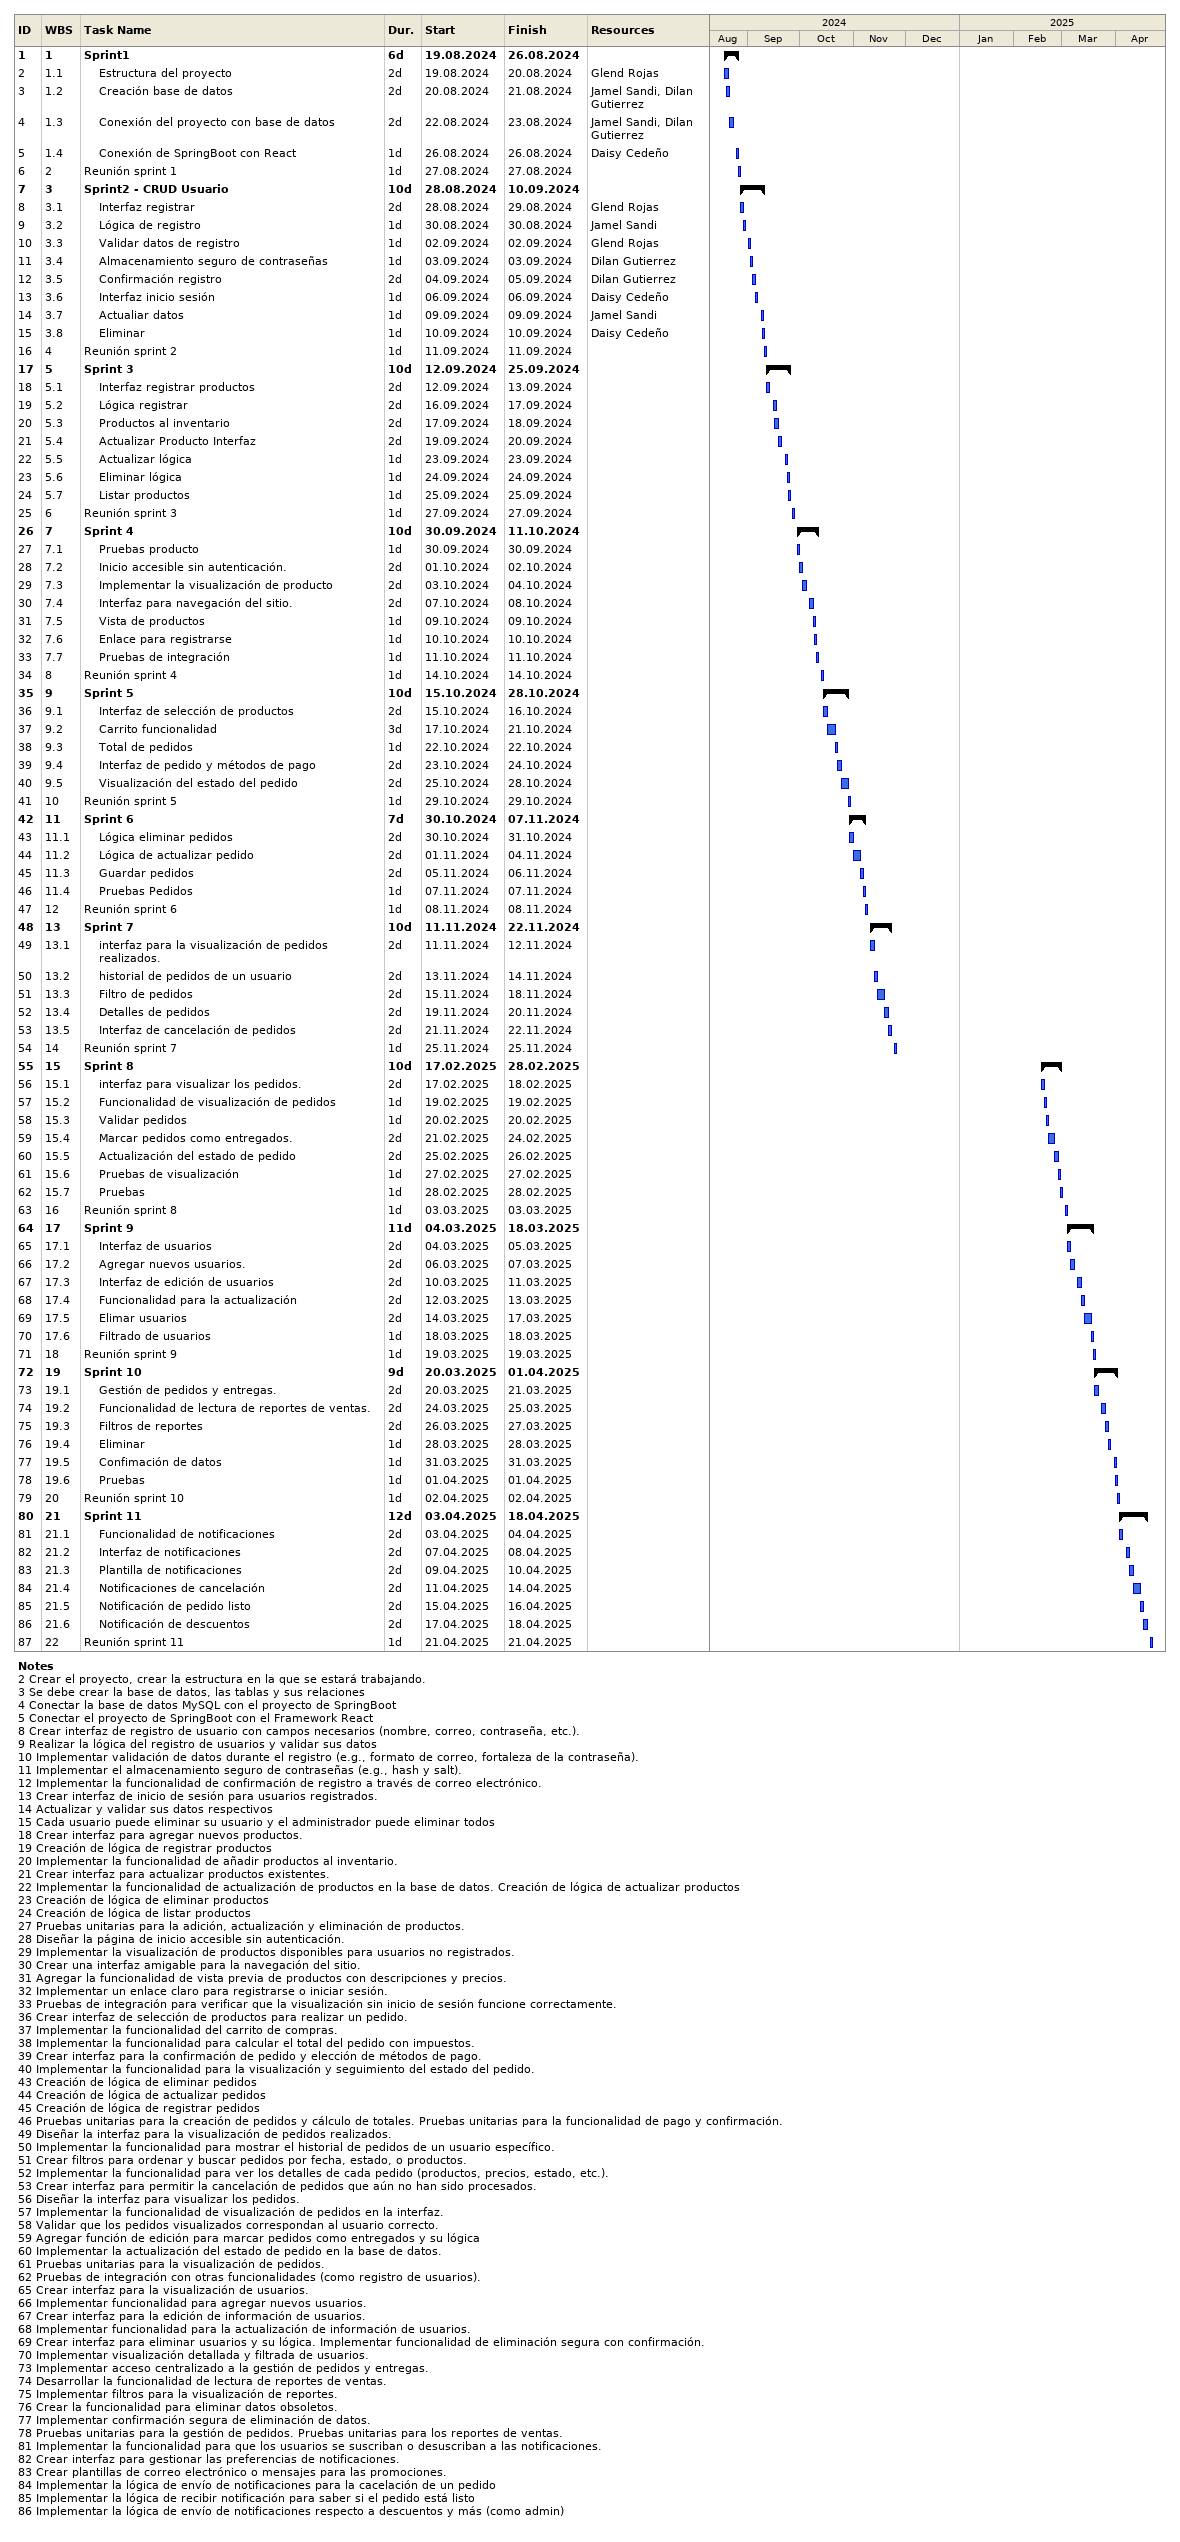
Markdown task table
| ID | WBS | Task | Duration | Start | Finish | Resources |
|---|---|---|---|---|---|---|
| 1 | 1 | **Sprint1** | 6d | 2024-08-19 | 2024-08-26 |  |
| 2 | 1.1 | Estructura del proyecto | 2d | 2024-08-19 | 2024-08-20 | Glend Rojas |
| 3 | 1.2 | Creación base de datos | 2d | 2024-08-20 | 2024-08-21 | Jamel Sandi, Dilan Gutierrez |
| 4 | 1.3 | Conexión del proyecto con base de datos | 2d | 2024-08-22 | 2024-08-23 | Jamel Sandi, Dilan Gutierrez |
| 5 | 1.4 | Conexión de SpringBoot con React | 1d | 2024-08-26 | 2024-08-26 | Daisy Cedeño |
| 6 | 2 | Reunión sprint 1 | 1d | 2024-08-27 | 2024-08-27 |  |
| 7 | 3 | **Sprint2 - CRUD Usuario** | 10d | 2024-08-28 | 2024-09-10 |  |
| 8 | 3.1 | Interfaz registrar | 2d | 2024-08-28 | 2024-08-29 | Glend Rojas |
| 9 | 3.2 | Lógica de registro | 1d | 2024-08-30 | 2024-08-30 | Jamel Sandi |
| 10 | 3.3 | Validar datos de registro | 1d | 2024-09-02 | 2024-09-02 | Glend Rojas |
| 11 | 3.4 | Almacenamiento seguro de contraseñas | 1d | 2024-09-03 | 2024-09-03 | Dilan Gutierrez |
| 12 | 3.5 | Confirmación registro | 2d | 2024-09-04 | 2024-09-05 | Dilan Gutierrez |
| 13 | 3.6 | Interfaz inicio sesión | 1d | 2024-09-06 | 2024-09-06 | Daisy Cedeño |
| 14 | 3.7 | Actualiar datos | 1d | 2024-09-09 | 2024-09-09 | Jamel Sandi |
| 15 | 3.8 | Eliminar | 1d | 2024-09-10 | 2024-09-10 | Daisy Cedeño |
| 16 | 4 | Reunión sprint 2 | 1d | 2024-09-11 | 2024-09-11 |  |
| 17 | 5 | **Sprint 3** | 10d | 2024-09-12 | 2024-09-25 |  |
| 18 | 5.1 | Interfaz registrar productos | 2d | 2024-09-12 | 2024-09-13 |  |
| 19 | 5.2 | Lógica registrar | 2d | 2024-09-16 | 2024-09-17 |  |
| 20 | 5.3 | Productos al inventario | 2d | 2024-09-17 | 2024-09-18 |  |
| 21 | 5.4 | Actualizar Producto Interfaz | 2d | 2024-09-19 | 2024-09-20 |  |
| 22 | 5.5 | Actualizar lógica | 1d | 2024-09-23 | 2024-09-23 |  |
| 23 | 5.6 | Eliminar lógica | 1d | 2024-09-24 | 2024-09-24 |  |
| 24 | 5.7 | Listar productos | 1d | 2024-09-25 | 2024-09-25 |  |
| 25 | 6 | Reunión sprint 3 | 1d | 2024-09-27 | 2024-09-27 |  |
| 26 | 7 | **Sprint 4** | 10d | 2024-09-30 | 2024-10-11 |  |
| 27 | 7.1 | Pruebas producto | 1d | 2024-09-30 | 2024-09-30 |  |
| 28 | 7.2 | Inicio accesible sin autenticación. | 2d | 2024-10-01 | 2024-10-02 |  |
| 29 | 7.3 | Implementar la visualización de producto | 2d | 2024-10-03 | 2024-10-04 |  |
| 30 | 7.4 | Interfaz para navegación del sitio. | 2d | 2024-10-07 | 2024-10-08 |  |
| 31 | 7.5 | Vista de productos | 1d | 2024-10-09 | 2024-10-09 |  |
| 32 | 7.6 | Enlace para registrarse | 1d | 2024-10-10 | 2024-10-10 |  |
| 33 | 7.7 | Pruebas de integración | 1d | 2024-10-11 | 2024-10-11 |  |
| 34 | 8 | Reunión sprint 4 | 1d | 2024-10-14 | 2024-10-14 |  |
| 35 | 9 | **Sprint 5** | 10d | 2024-10-15 | 2024-10-28 |  |
| 36 | 9.1 | Interfaz de selección de productos | 2d | 2024-10-15 | 2024-10-16 |  |
| 37 | 9.2 | Carrito funcionalidad | 3d | 2024-10-17 | 2024-10-21 |  |
| 38 | 9.3 | Total de pedidos | 1d | 2024-10-22 | 2024-10-22 |  |
| 39 | 9.4 | Interfaz de pedido y métodos de pago | 2d | 2024-10-23 | 2024-10-24 |  |
| 40 | 9.5 | Visualización del estado del pedido | 2d | 2024-10-25 | 2024-10-28 |  |
| 41 | 10 | Reunión sprint 5 | 1d | 2024-10-29 | 2024-10-29 |  |
| 42 | 11 | **Sprint 6** | 7d | 2024-10-30 | 2024-11-07 |  |
| 43 | 11.1 | Lógica eliminar pedidos | 2d | 2024-10-30 | 2024-10-31 |  |
| 44 | 11.2 | Lógica de actualizar pedido | 2d | 2024-11-01 | 2024-11-04 |  |
| 45 | 11.3 | Guardar pedidos | 2d | 2024-11-05 | 2024-11-06 |  |
| 46 | 11.4 | Pruebas Pedidos | 1d | 2024-11-07 | 2024-11-07 |  |
| 47 | 12 | Reunión sprint 6 | 1d | 2024-11-08 | 2024-11-08 |  |
| 48 | 13 | **Sprint 7** | 10d | 2024-11-11 | 2024-11-22 |  |
| 49 | 13.1 | interfaz para la visualización de pedidos realizados. | 2d | 2024-11-11 | 2024-11-12 |  |
| 50 | 13.2 | historial de pedidos de un usuario | 2d | 2024-11-13 | 2024-11-14 |  |
| 51 | 13.3 | Filtro de pedidos | 2d | 2024-11-15 | 2024-11-18 |  |
| 52 | 13.4 | Detalles de pedidos | 2d | 2024-11-19 | 2024-11-20 |  |
| 53 | 13.5 | Interfaz de cancelación de pedidos | 2d | 2024-11-21 | 2024-11-22 |  |
| 54 | 14 | Reunión sprint 7 | 1d | 2024-11-25 | 2024-11-25 |  |
| 55 | 15 | **Sprint 8** | 10d | 2025-02-17 | 2025-02-28 |  |
| 56 | 15.1 | interfaz para visualizar los pedidos. | 2d | 2025-02-17 | 2025-02-18 |  |
| 57 | 15.2 | Funcionalidad de visualización de pedidos | 1d | 2025-02-19 | 2025-02-19 |  |
| 58 | 15.3 | Validar pedidos | 1d | 2025-02-20 | 2025-02-20 |  |
| 59 | 15.4 | Marcar pedidos como entregados. | 2d | 2025-02-21 | 2025-02-24 |  |
| 60 | 15.5 | Actualización del estado de pedido | 2d | 2025-02-25 | 2025-02-26 |  |
| 61 | 15.6 | Pruebas de visualización | 1d | 2025-02-27 | 2025-02-27 |  |
| 62 | 15.7 | Pruebas | 1d | 2025-02-28 | 2025-02-28 |  |
| 63 | 16 | Reunión sprint 8 | 1d | 2025-03-03 | 2025-03-03 |  |
| 64 | 17 | **Sprint 9** | 11d | 2025-03-04 | 2025-03-18 |  |
| 65 | 17.1 | Interfaz de usuarios | 2d | 2025-03-04 | 2025-03-05 |  |
| 66 | 17.2 | Agregar nuevos usuarios. | 2d | 2025-03-06 | 2025-03-07 |  |
| 67 | 17.3 | Interfaz de edición de usuarios | 2d | 2025-03-10 | 2025-03-11 |  |
| 68 | 17.4 | Funcionalidad para la actualización | 2d | 2025-03-12 | 2025-03-13 |  |
| 69 | 17.5 | Elimar usuarios | 2d | 2025-03-14 | 2025-03-17 |  |
| 70 | 17.6 | Filtrado de usuarios | 1d | 2025-03-18 | 2025-03-18 |  |
| 71 | 18 | Reunión sprint 9 | 1d | 2025-03-19 | 2025-03-19 |  |
| 72 | 19 | **Sprint 10** | 9d | 2025-03-20 | 2025-04-01 |  |
| 73 | 19.1 | Gestión de pedidos y entregas. | 2d | 2025-03-20 | 2025-03-21 |  |
| 74 | 19.2 | Funcionalidad de lectura de reportes de ventas. | 2d | 2025-03-24 | 2025-03-25 |  |
| 75 | 19.3 | Filtros de reportes | 2d | 2025-03-26 | 2025-03-27 |  |
| 76 | 19.4 | Eliminar | 1d | 2025-03-28 | 2025-03-28 |  |
| 77 | 19.5 | Confimación de datos | 1d | 2025-03-31 | 2025-03-31 |  |
| 78 | 19.6 | Pruebas | 1d | 2025-04-01 | 2025-04-01 |  |
| 79 | 20 | Reunión sprint 10 | 1d | 2025-04-02 | 2025-04-02 |  |
| 80 | 21 | **Sprint 11** | 12d | 2025-04-03 | 2025-04-18 |  |
| 81 | 21.1 | Funcionalidad de notificaciones | 2d | 2025-04-03 | 2025-04-04 |  |
| 82 | 21.2 | Interfaz de notificaciones | 2d | 2025-04-07 | 2025-04-08 |  |
| 83 | 21.3 | Plantilla de notificaciones | 2d | 2025-04-09 | 2025-04-10 |  |
| 84 | 21.4 | Notificaciones de cancelación | 2d | 2025-04-11 | 2025-04-14 |  |
| 85 | 21.5 | Notificación de pedido listo | 2d | 2025-04-15 | 2025-04-16 |  |
| 86 | 21.6 | Notificación de descuentos | 2d | 2025-04-17 | 2025-04-18 |  |
| 87 | 22 | Reunión sprint 11 | 1d | 2025-04-21 | 2025-04-21 |  |

Notes
- 2: Crear el proyecto, crear la estructura en la que se estará trabajando.
- 3: Se debe crear la base de datos, las tablas y sus relaciones
- 4: Conectar la base de datos MySQL con el proyecto de SpringBoot
- 5: Conectar el proyecto de SpringBoot con el Framework React
- 8: Crear interfaz de registro de usuario con campos necesarios (nombre, correo, contraseña, etc.).
- 9: Realizar la lógica del registro de usuarios y validar sus datos
- 10: Implementar validación de datos durante el registro (e.g., formato de correo, fortaleza de la contraseña).
- 11: Implementar el almacenamiento seguro de contraseñas (e.g., hash y salt).
- 12: Implementar la funcionalidad de confirmación de registro a través de correo electrónico.
- 13: Crear interfaz de inicio de sesión para usuarios registrados.
- 14: Actualizar y validar sus datos respectivos
- 15: Cada usuario puede eliminar su usuario y el administrador puede eliminar todos
- 18: Crear interfaz para agregar nuevos productos.
- 19: Creación de lógica de registrar productos
- 20: Implementar la funcionalidad de añadir productos al inventario.
- 21: Crear interfaz para actualizar productos existentes.
- 22: Implementar la funcionalidad de actualización de productos en la base de datos. Creación de lógica de actualizar productos
- 23: Creación de lógica de eliminar productos
- 24: Creación de lógica de listar productos
- 27: Pruebas unitarias para la adición, actualización y eliminación de productos.
- 28: Diseñar la página de inicio accesible sin autenticación.
- 29: Implementar la visualización de productos disponibles para usuarios no registrados.
- 30: Crear una interfaz amigable para la navegación del sitio.
- 31: Agregar la funcionalidad de vista previa de productos con descripciones y precios.
- 32: Implementar un enlace claro para registrarse o iniciar sesión.
- 33: Pruebas de integración para verificar que la visualización sin inicio de sesión funcione correctamente.
- 36: Crear interfaz de selección de productos para realizar un pedido.
- 37: Implementar la funcionalidad del carrito de compras.
- 38: Implementar la funcionalidad para calcular el total del pedido con impuestos.
- 39: Crear interfaz para la confirmación de pedido y elección de métodos de pago.
- 40: Implementar la funcionalidad para la visualización y seguimiento del estado del pedido.
- 43: Creación de lógica de eliminar pedidos
- 44: Creación de lógica de actualizar pedidos
- 45: Creación de lógica de registrar pedidos
- 46: Pruebas unitarias para la creación de pedidos y cálculo de totales. Pruebas unitarias para la funcionalidad de pago y confirmación.
- 49: Diseñar la interfaz para la visualización de pedidos realizados.
- 50: Implementar la funcionalidad para mostrar el historial de pedidos de un usuario específico.
- 51: Crear filtros para ordenar y buscar pedidos por fecha, estado, o productos.
- 52: Implementar la funcionalidad para ver los detalles de cada pedido (productos, precios, estado, etc.).
- 53: Crear interfaz para permitir la cancelación de pedidos que aún no han sido procesados.
- 56: Diseñar la interfaz para visualizar los pedidos.
- 57: Implementar la funcionalidad de visualización de pedidos en la interfaz.
- 58: Validar que los pedidos visualizados correspondan al usuario correcto.
- 59: Agregar función de edición para marcar pedidos como entregados y su lógica
- 60: Implementar la actualización del estado de pedido en la base de datos.
- 61: Pruebas unitarias para la visualización de pedidos.
- 62: Pruebas de integración con otras funcionalidades (como registro de usuarios).
- 65: Crear interfaz para la visualización de usuarios.
- 66: Implementar funcionalidad para agregar nuevos usuarios.
- 67: Crear interfaz para la edición de información de usuarios.
- 68: Implementar funcionalidad para la actualización de información de usuarios.
- 69: Crear interfaz para eliminar usuarios y su lógica. Implementar funcionalidad de eliminación segura con confirmación.
- 70: Implementar visualización detallada y filtrada de usuarios.
- 73: Implementar acceso centralizado a la gestión de pedidos y entregas.
- 74: Desarrollar la funcionalidad de lectura de reportes de ventas.
- 75: Implementar filtros para la visualización de reportes.
- 76: Crear la funcionalidad para eliminar datos obsoletos.
- 77: Implementar confirmación segura de eliminación de datos.
- 78: Pruebas unitarias para la gestión de pedidos. Pruebas unitarias para los reportes de ventas.
- 81: Implementar la funcionalidad para que los usuarios se suscriban o desuscriban a las notificaciones.
- 82: Crear interfaz para gestionar las preferencias de notificaciones.
- 83: Crear plantillas de correo electrónico o mensajes para las promociones.
- 84: Implementar la lógica de envío de notificaciones para la cacelación de un pedido
- 85: Implementar la lógica de recibir notificación para saber si el pedido está listo
- 86: Implementar la lógica de envío de notificaciones respecto a descuentos y más (como admin)
